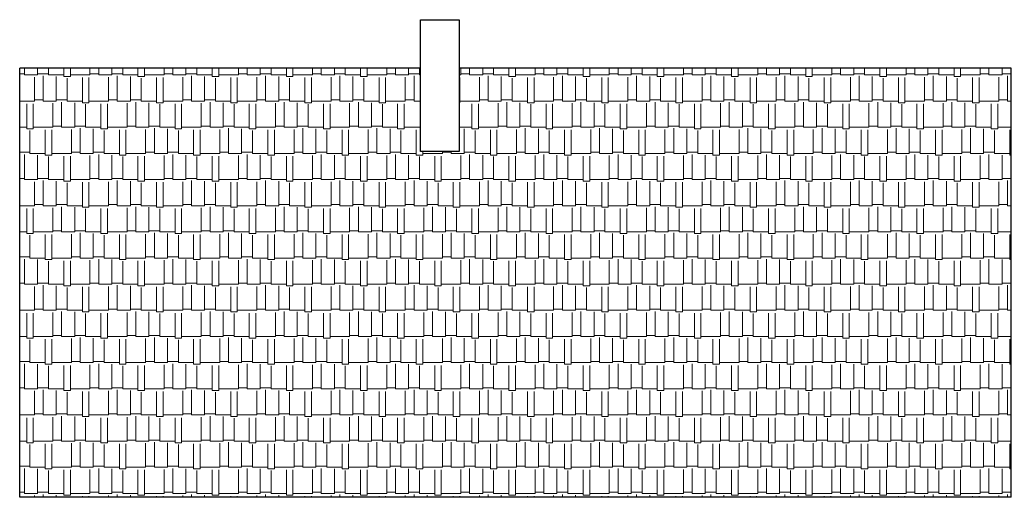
# Model space of a CAD drawing. Header units: metres. Extents: x -442 to 316, y -503 to 125.
# Drawn here: x 262.26 to 273.8, y -292.05 to -286.48 of the extents above; entities that cross this region are included whole.
import ezdxf

# ---------------------------------------------------------------- set-up
doc = ezdxf.new("R2010")
doc.units = ezdxf.units.M
doc.layers.add('SRAFA', color=251, linetype='Continuous')

msp = doc.modelspace()

# ---------------------------------------------------------------- hatches: boundary and pattern name
at = {"layer": 'SRAFA', "linetype": 'Continuous', "lineweight": 0, "ltscale": 20}
h = msp.add_hatch(dxfattribs=at)
h.set_pattern_fill('AR-RSHKE', color=256, scale=0.001, style=0)
h.set_pattern_definition([(0, (0, 0.3), (0.6477, 0.3048), [0.1524, -0.127, 0.1778, -0.0762, 0.2286, -0.1016]), (0, (0.1524, 0.3127), (0.6477, 0.3048), [0.127, -0.4826, 0.1016, -0.1524]), (0, (0.4572, 0.28095), (0.6477, 0.3048), [0.0762, -0.7874]), (90, (0, 0.3), (-0.2159, 0.3048), [0.2921, -0.9271]), (90, (0.1524, 0.3), (-0.2159, 0.3048), [0.28575, -0.93345]), (90, (0.2794, 0.3), (-0.2159, 0.3048), [0.2667, -0.9525]), (90, (0.4572, 0.28095), (-0.2159, 0.3048), [0.2921, -0.9271]), (90, (0.5334, 0.28095), (-0.2159, 0.3048), [0.2921, -0.9271]), (90, (0.762, 0.3), (-0.2159, 0.3048), [0.2794, -0.9398])])
h.paths.add_polyline_path([(273.804055, -287.046843), (267.376689, -287.046843), (267.376689, -288.020233), (266.926689, -288.020233), (266.926689, -287.046843), (262.264055, -287.046843), (262.264055, -292.046843), (273.804055, -292.046843)])

# ---------------------------------------------------------------- linework, layer by layer
at = {"layer": 'SRAFA', "linetype": 'Continuous'}
for p, q in [((262.264055, -292.046843), (262.264055, -287.046843)), ((266.926689, -287.046843), (262.264055, -287.046843)), ((273.804055, -287.046843), (267.376689, -287.046843)), ((273.804055, -292.046843), (273.804055, -287.046843)), ((273.804055, -292.046843), (262.264055, -292.046843))]:
    msp.add_line(p, q, dxfattribs=at)
msp.add_lwpolyline([(266.926689, -286.484069), (267.376689, -286.484069), (267.376689, -288.020233), (266.926689, -288.020233)], close=True, dxfattribs=at)

doc.saveas('drawing.dxf')
